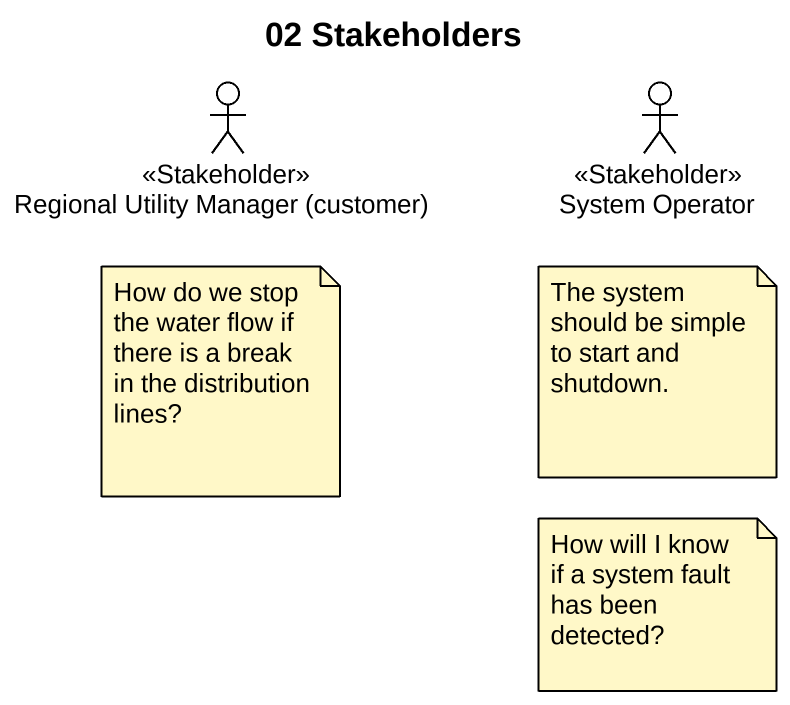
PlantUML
@startuml
title 02 Stakeholders
actor "Regional Utility Manager (customer)" as Regional_Utility_Manager <<Stakeholder>>
actor "System Operator" as System_Operator <<Stakeholder>>
note as N1
  How do we stop the water flow if there is a break in the distribution lines?
end note
note as N2
  The system should be simple to start and shutdown.
end note
note as N3
  How will I know if a system fault has been detected?
end note
@enduml
